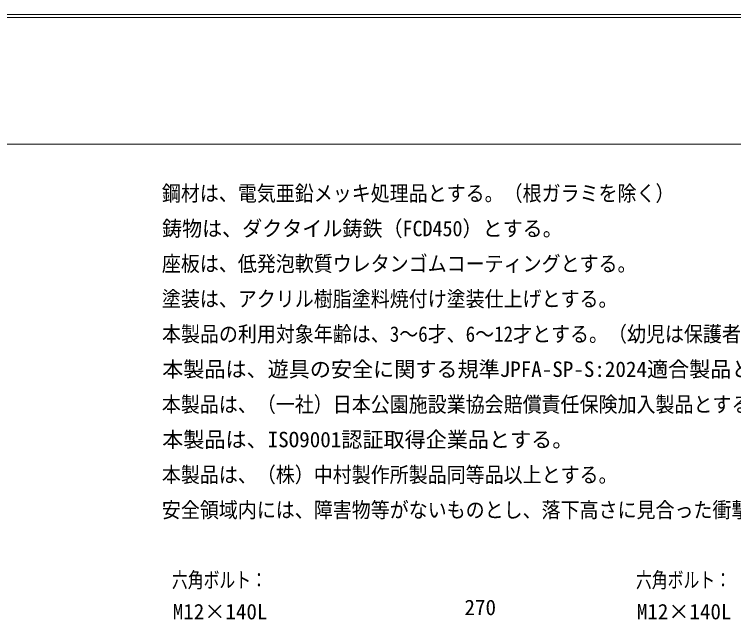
# Model space of a CAD drawing. Units: millimetres on the paper, scale 1:50. Extents: x 114 to 728, y 148 to 446.
# Drawn here: x 371.9 to 457.1, y 374 to 445.7 of the extents above; entities that cross this region are included whole.
import ezdxf
from ezdxf.enums import TextEntityAlignment as Align

# ---------------------------------------------------------------- set-up
doc = ezdxf.new("R2010")
doc.units = ezdxf.units.MM
for name, color, linetype, lineweight in [('DEFPOINTS_3', 7, 'Continuous', 0), ('LY_2', 7, 'Continuous', 0), ('LY_5', 2, 'Continuous', 18), ('LY_6', 7, 'Continuous', 0)]:
    doc.layers.add(name, color=color, linetype=linetype, lineweight=lineweight)
doc.styles.add('ＭＳ ゴシック', font='')
doc.styles.get('ＭＳ ゴシック').set_extended_font_data('MS Gothic')

msp = doc.modelspace()

# ---------------------------------------------------------------- linework, layer by layer
at = {"layer": 'DEFPOINTS_3'}
msp.add_line((534.183, 445.319), (114.183, 445.319), dxfattribs=at)
at = {"layer": 'LY_2'}
msp.add_line((516.683, 430.319), (131.683, 430.319), dxfattribs=at)
at = {"layer": 'LY_5', "color": 7, "lineweight": 0}
msp.add_line((533.181, 445.681), (115.186, 445.681), dxfattribs=at)

# ---------------------------------------------------------------- texts
at = {"layer": 'LY_6', "style": 'ＭＳ ゴシック'}
for s, width, p in [('鋼材は、電気亜鉛メッキ処理品とする。（根ガラミを除く）', 0.9, (389.35, 423.019)), ('鋳物は、ダクタイル鋳鉄（FCD450）とする。', 0.95, (389.37, 418.853)), ('座板は、低発泡軟質ウレタンゴムコーティングとする。', 0.9, (389.35, 414.686)), ('塗装は、アクリル樹脂塗料焼付け塗装仕上げとする。', 0.9, (389.35, 410.519)), ('本製品の利用対象年齢は、3～6才、6～12才とする。（幼児は保護者監督のもとで遊ばせること）', 0.9, (389.359, 406.353)), ('本製品は、（一社）日本公園施設業協会賠償責任保険加入製品とする。', 0.9, (389.35, 398.019)), ('本製品は、（株）中村製作所製品同等品以上とする。', 0.9, (389.35, 389.686)), ('安全領域内には、障害物等がないものとし、落下高さに見合った衝撃吸収性能を有する素材を敷設する。', 0.9, (389.35, 385.519)), ('六角ボルト：', 0.75, (390.544, 377.221)), ('六角ボルト：', 0.75, (445.544, 377.221))]:
    msp.add_text(s, height=1.833, dxfattribs=dict(at, width=width)).set_placement(p, align=Align.BOTTOM_LEFT)
for s, p in [('本製品は、遊具の安全に関する規準JPFA-SP-S:2024適合製品とする。', (389.383, 402.186)), ('本製品は、ISO9001認証取得企業品とする。', (389.386, 393.853)), ('270', (425.212, 373.971)), ('M12×140L', (390.638, 373.471)), ('M12×140L', (445.638, 373.471))]:
    msp.add_text(s, height=1.833, dxfattribs=at).set_placement(p, align=Align.BOTTOM_LEFT)

doc.saveas('drawing.dxf')
